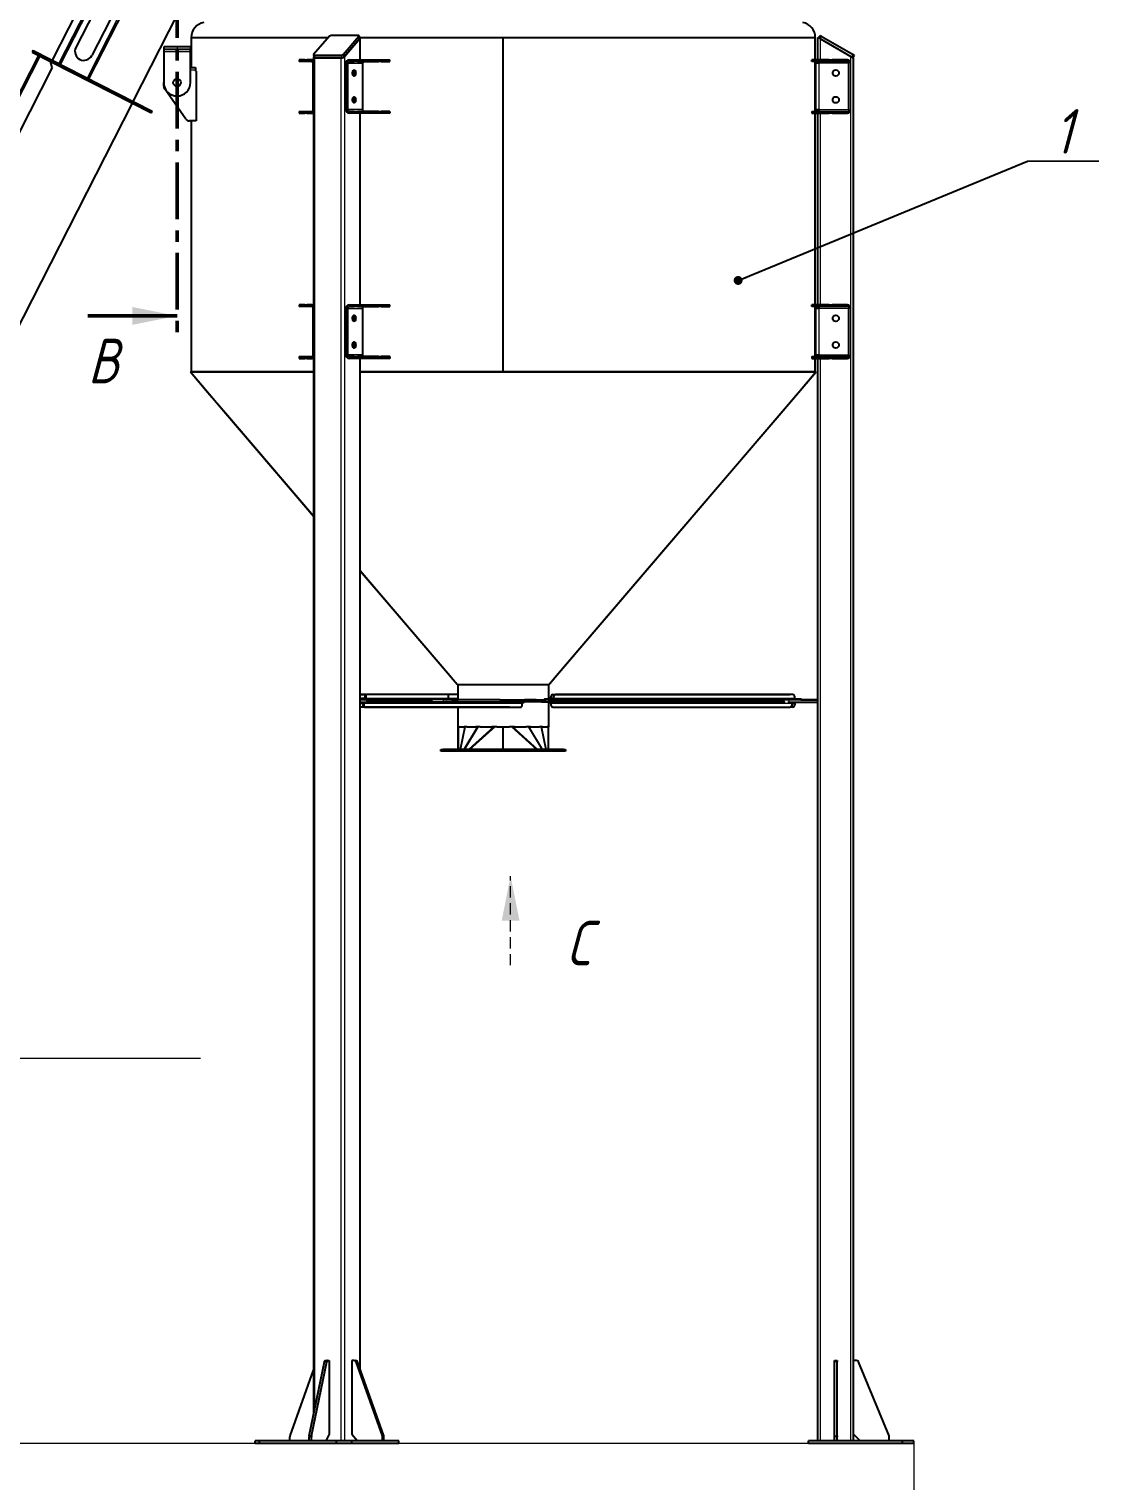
# Paper-space layout 'Лист1' of a CAD drawing. Header units: millimetres. Extents: x 0 to 594, y -1 to 420.
# Drawn here: x 157.4 to 277.4, y 165.9 to 328.7 of the extents above; entities that cross this region are included whole.
import ezdxf

# ---------------------------------------------------------------- set-up
doc = ezdxf.new("R2010")
doc.units = ezdxf.units.MM
for name, pattern in [('SLD-Сплошная', [0]), ('SLD-Тонкая-Толстая', [10.16, 6.35, -1.27, 1.27, -1.27]), ('SLD-Штриховая', [1.905, 1.27, -0.635])]:
    doc.linetypes.add(name, pattern=pattern)
doc.styles.add('SLDTEXTSTYLE1', font='')
doc.styles.add('SLDTEXTSTYLE2', font='')
doc.styles.get("Standard").update_dxf_attribs({"font": ''})
doc.styles.get('SLDTEXTSTYLE1').set_extended_font_data('ГОСТ тип А', italic=True)
doc.styles.get('SLDTEXTSTYLE2').set_extended_font_data('ГОСТ тип А')
doc.styles.get('Standard').set_extended_font_data('ГОСТ ТИП А', italic=True)
doc.dimstyles.new('SLDDIMSTYLE0', dxfattribs={"dimtxt": 3.5, "dimasz": 3, "dimexe": 0, "dimexo": 0.0625, "dimgap": 0.875, "dimtad": 2, "dimdec": 1, "dimlfac": 20, "dimrnd": 1e-09, "dimzin": 12, "dimdsep": 46, "dimtxsty": 'SLDTEXTSTYLE1', "dimsah": 1, "dimcen": 0.09, "dimadec": 0, "dimazin": 3, "dimtfac": 1, "dimtofl": 0, "dimtmove": 0, "dimatfit": 3, "dimfxl": 1, "dimfrac": 2, "dimtolj": 1, "dimtzin": 12, "dimarcsym": 0})
doc.dimstyles.new('SLDDIMSTYLE1', dxfattribs={"dimtxt": 0.18, "dimasz": 1, "dimexe": 0, "dimexo": 0.0625, "dimgap": 0, "dimtad": 0, "dimtih": 1, "dimtoh": 1, "dimdec": 0, "dimrnd": 1e-09, "dimzin": 0, "dimdsep": 46, "dimtxsty": 'Standard', "dimblk1": 'DOT', "dimblk2": 'DOT', "dimsah": 1, "dimcen": 0.09, "dimadec": 0, "dimazin": 0, "dimtfac": 1, "dimtdec": 0, "dimtofl": 0, "dimtmove": 0, "dimatfit": 3, "dimldrblk": 'DOT', "dimfxl": 1, "dimfrac": 2, "dimtolj": 1, "dimtzin": 0, "dimarcsym": 0})

# ---------------------------------------------------------------- blocks, each defined once
blk = doc.blocks.new('_D')
at = {"color": 7, "linetype": 'SLD-Сплошная', "lineweight": 0, "transparency": 16777216}
for p, q in [((189.92, 379.43), (15.1, 379.43)), ((16.1, 170.08), (16.1, 379.43)), ((244.79, 170.08), (15.1, 170.08))]:
    blk.add_line(p, q, dxfattribs=at)
at = {"color": 7, "linetype": 'SLD-Сплошная', "lineweight": 18, "transparency": 16777216}
for points in [[(16.1, 379.43), (15.6, 376.43), (16.6, 376.43)], [(16.1, 170.08), (16.6, 173.08), (15.6, 173.08)]]:
    blk.add_solid(points, dxfattribs=at)
at = {"color": 7, "linetype": 'SLD-Сплошная', "lineweight": 18, "transparency": 16777216, "char_height": 3.5, "attachment_point": 1, "rotation": 90, "style": 'SLDTEXTSTYLE2'}
for s, insert in [('.*', (11.58, 336.87)), ('4200', (11.58, 326.18))]:
    blk.add_mtext(s, dxfattribs=dict(at, insert=insert))
blk = doc.blocks.new('_D_1')
at = {"color": 7, "linetype": 'SLD-Сплошная', "lineweight": 0, "transparency": 16777216}
for p, q in [((80.1, 197.22), (80.1, 149.14)), ((256.59, 170.08), (256.59, 149.14)), ((80.1, 150.14), (256.59, 150.14))]:
    blk.add_line(p, q, dxfattribs=at)
at = {"color": 7, "linetype": 'SLD-Сплошная', "lineweight": 18, "transparency": 16777216}
for points in [[(80.1, 150.14), (83.1, 149.64), (83.1, 150.64)], [(256.59, 150.14), (253.59, 150.64), (253.59, 149.64)]]:
    blk.add_solid(points, dxfattribs=at)
at = {"color": 7, "linetype": 'SLD-Сплошная', "lineweight": 18, "transparency": 16777216, "char_height": 3.5, "attachment_point": 1, "style": 'SLDTEXTSTYLE2'}
for s, insert in [('3530', (178.93, 154.66)), ('*', (189.63, 154.66))]:
    blk.add_mtext(s, dxfattribs=dict(at, insert=insert))
blk = doc.blocks.new('SW_NOTE_0_2')
at = {"color": 0, "linetype": 'SLD-Сплошная', "lineweight": 18}
for p, q in [((0, 0), (8, 0)), ((8, 0), (0, 0)), ((0, 0), (8, 0)), ((8, 0), (0, 0)), ((0, 0), (8, 0)), ((8, 0), (0, 0))]:
    blk.add_line(p, q, dxfattribs=at)
at = {"color": 0, "linetype": 'SLD-Сплошная', "lineweight": 18, "insert": (3.97, 5.85), "char_height": 5, "attachment_point": 2, "style": 'SLDTEXTSTYLE1'}
blk.add_mtext('1', dxfattribs=at)
blk = doc.blocks.new('_Dot')
at = {"color": 0, "linetype": 'ByBlock', "lineweight": -2}
blk.add_line((-0.5, 0), (-1, 0), dxfattribs=at)
at = {"color": 0, "linetype": 'ByBlock', "const_width": 0.5}
blk.add_lwpolyline([(-0.25, 0, 1), (0.25, 0, 1)], format="xyb", close=True, dxfattribs=at)
blk = doc.blocks.new('SW_PROJECTIONARROW_0')
at = {"color": 0, "linetype": 'SLD-Штриховая', "lineweight": 18}
blk.add_line((211.37, 223.71), (211.37, 233.71), dxfattribs=at)
blk.add_line((211.37, 223.71), (211.37, 233.71), dxfattribs=at)
blk.add_line((211.37, 223.71), (211.37, 233.71), dxfattribs=at)
at = {"color": 0, "linetype": 'SLD-Сплошная', "lineweight": 25}
blk.add_solid([(211.37, 233.71), (210.37, 228.71), (212.37, 228.71)], dxfattribs=at)
blk.add_solid([(211.37, 233.71), (210.37, 228.71), (212.37, 228.71)], dxfattribs=at)
at = {"color": 0, "linetype": 'SLD-Сплошная', "lineweight": 25, "insert": (217.51, 228.71), "char_height": 5, "attachment_point": 1, "style": 'SLDTEXTSTYLE1'}
blk.add_mtext('C', dxfattribs=at)
blk.add_mtext('C', dxfattribs=at)

psp = doc.layouts.new('Лист1')

# ---------------------------------------------------------------- linework, layer by layer
at = {"color": 7, "linetype": 'SLD-Тонкая-Толстая', "lineweight": 50}
psp.add_line((173.9602, 364.5756), (173.9602, 293.5564), dxfattribs=at)
at = {"color": 7, "linetype": 'SLD-Сплошная', "lineweight": 25}
for p, q in [((178.0161, 360.6928), (159.9473, 325.2307)), ((178.7735, 360.3069), (160.7046, 324.8448)), ((174.0265, 342.7303), (164.0459, 323.1423)), ((169.0355, 320.6), (176.4668, 335.1847)), ((164.6622, 330.6846), (162.6192, 326.6751)), ((166.4442, 329.7766), (164.4013, 325.7671)), ((175.5445, 327.7952), (175.5445, 324.4302)), ((175.5445, 327.7952), (190.9491, 327.7952)), ((191.0658, 327.93), (189.2823, 325.8706)), ((194.2917, 328.005), (191.2607, 328.005)), ((192.5732, 325.8706), (194.3567, 327.93)), ((192.6482, 325.6108), (194.4317, 327.6702)), ((194.4766, 327.6219), (192.7766, 325.659)), ((194.4459, 327.7118), (194.3709, 327.9716)), ((194.4218, 327.7952), (210.5445, 327.7952)), ((194.4218, 327.7952), (245.5445, 327.7952)), ((194.5167, 325.2952), (194.5167, 327.7086)), ((210.5445, 327.7952), (245.5445, 327.7952)), ((210.5445, 290.2952), (210.5445, 327.7952)), ((245.5445, 325.2952), (245.5445, 327.7952)), ((245.8445, 325.2952), (245.8445, 327.7952)), ((246.1445, 327.6219), (245.8445, 327.7952)), ((246.0811, 328.005), (245.9311, 327.7452)), ((246.0811, 328.005), (246.211, 327.93)), ((246.1445, 327.6219), (249.5445, 325.659)), ((246.211, 327.93), (249.778, 325.8706)), ((158.4143, 325.7874), (103.9354, 218.8666)), ((157.8089, 326.3203), (157.7181, 326.1421)), ((157.7181, 326.1421), (171.0832, 319.3322)), ((157.8089, 326.3203), (171.174, 319.5104)), ((172.4602, 326.7302), (172.4602, 326.4302)), ((173.9602, 326.7302), (172.4602, 326.7302)), ((173.9602, 326.4302), (172.4602, 326.4302)), ((172.4602, 326.4302), (172.4602, 326.2302)), ((172.4602, 326.2302), (172.4602, 322.7302)), ((175.4602, 326.7302), (173.9602, 326.7302)), ((175.4602, 326.4302), (173.9602, 326.4302)), ((175.4602, 326.7302), (175.4602, 326.4302)), ((175.4602, 326.2302), (175.4602, 326.4302)), ((175.4602, 322.7302), (175.4602, 326.2302)), ((189.2681, 325.829), (189.3431, 325.5691)), ((189.3473, 325.7956), (192.3783, 325.7956)), ((249.9079, 325.7956), (249.7579, 325.5358)), ((249.778, 325.8706), (249.9079, 325.7956)), ((159.9693, 324.4339), (105.9444, 218.4041)), ((159.9693, 324.4339), (159.7508, 325.1064)), ((159.8565, 325.0525), (159.8026, 324.9468)), ((175.4602, 324.4302), (176.034, 324.4302)), ((176.034, 324.4302), (176.034, 324.1302)), ((176.034, 324.1302), (176.034, 324.0302)), ((187.6378, 325.2952), (187.6378, 325.0952)), ((187.6378, 325.2952), (187.6548, 325.2952)), ((187.6548, 325.0952), (187.6378, 325.0952)), ((188.2797, 325.2952), (187.6548, 325.2952)), ((188.2797, 325.0952), (187.6548, 325.0952)), ((188.2797, 325.2952), (188.5126, 325.2952)), ((188.5126, 325.0952), (188.2797, 325.0952)), ((189.0694, 325.2952), (188.5126, 325.2952)), ((189.0694, 325.0952), (188.5126, 325.0952)), ((189.0694, 325.2952), (189.2723, 325.2952)), ((189.2426, 319.6952), (189.2426, 324.8952)), ((189.2723, 325.5724), (189.2723, 173.3459)), ((189.316, 325.663), (189.3124, 325.659)), ((189.4223, 325.5358), (192.4533, 325.5358)), ((192.3667, 325.4858), (189.4223, 325.4858)), ((192.9232, 319.6952), (192.9232, 324.8952)), ((193.0964, 319.6952), (193.0964, 324.8952)), ((193.2696, 325.2952), (193.8264, 325.2952)), ((193.2696, 325.0952), (193.8264, 325.0952)), ((193.8264, 325.2952), (194.2058, 325.2952)), ((194.2058, 325.0952), (193.8264, 325.0952)), ((194.2058, 325.2952), (196.5377, 325.2952)), ((194.2058, 325.0952), (196.5377, 325.0952)), ((194.7464, 324.8952), (194.8, 324.8952)), ((194.8, 319.6952), (194.8, 324.8952)), ((196.5377, 325.2952), (196.8413, 325.2952)), ((196.8413, 325.0952), (196.5377, 325.0952)), ((196.8413, 325.2952), (197.8102, 325.2952)), ((196.8413, 325.0952), (197.8102, 325.0952)), ((197.8102, 325.0952), (197.8102, 325.2952)), ((245.1498, 325.0952), (245.1498, 325.2952)), ((247.0874, 325.2952), (245.1498, 325.2952)), ((247.0874, 325.0952), (245.1498, 325.0952)), ((245.5445, 319.4952), (245.5445, 325.0952)), ((245.5945, 319.6952), (245.5945, 324.8952)), ((245.9945, 324.8952), (245.5945, 324.8952)), ((245.8445, 324.8952), (245.8445, 325.0952)), ((245.9945, 324.8952), (245.9945, 325.0952)), ((247.0874, 325.2952), (247.4409, 325.2952)), ((247.4409, 325.0952), (247.0874, 325.0952)), ((249.1481, 325.2952), (247.4409, 325.2952)), ((249.1481, 325.0952), (247.4409, 325.0952)), ((249.1481, 325.2952), (249.2945, 325.2952)), ((249.2945, 325.0952), (249.1481, 325.0952)), ((249.2945, 325.2952), (249.2945, 325.0952)), ((249.2945, 325.0952), (249.2945, 324.8952)), ((249.2945, 319.6952), (249.2945, 324.8952)), ((249.8445, 325.4858), (249.5445, 325.659)), ((249.8445, 170.3802), (249.8445, 325.4858)), ((172.4602, 322.3388), (172.4602, 322.7302)), ((176.1071, 324.0302), (176.034, 324.0302)), ((176.1071, 324.0302), (176.1071, 318.4302)), ((174.9577, 318.6418), (172.5517, 322.0505)), ((114.4659, 213.501), (168.9447, 320.4218)), ((171.0832, 319.3322), (171.174, 319.5104)), ((187.6378, 319.4952), (187.6378, 319.2952)), ((187.6378, 319.4952), (187.6548, 319.4952)), ((187.6548, 319.2952), (187.6378, 319.2952)), ((187.6548, 319.4952), (188.2797, 319.4952)), ((187.6548, 319.2952), (188.2797, 319.2952)), ((188.2797, 319.4952), (188.5126, 319.4952)), ((188.5126, 319.2952), (188.2797, 319.2952)), ((188.5126, 319.4952), (189.0694, 319.4952)), ((188.5126, 319.2952), (189.0694, 319.2952)), ((189.2723, 319.2952), (189.0694, 319.2952)), ((193.8264, 319.4952), (193.2696, 319.4952)), ((193.8264, 319.2952), (193.2696, 319.2952)), ((193.8264, 319.4952), (194.2058, 319.4952)), ((194.2058, 319.2952), (193.8264, 319.2952)), ((196.5377, 319.4952), (194.2058, 319.4952)), ((196.5377, 319.2952), (194.2058, 319.2952)), ((194.5167, 297.7952), (194.5167, 319.2952)), ((194.8, 319.6952), (194.7464, 319.6952)), ((196.5377, 319.4952), (196.8413, 319.4952)), ((196.8413, 319.2952), (196.5377, 319.2952)), ((197.8102, 319.4952), (196.8413, 319.4952)), ((197.8102, 319.2952), (196.8413, 319.2952)), ((197.8102, 319.4952), (197.8102, 319.2952)), ((245.1498, 319.4952), (245.1498, 319.2952)), ((245.1498, 319.4952), (247.0874, 319.4952)), ((245.1498, 319.2952), (247.0874, 319.2952)), ((245.5445, 297.7952), (245.5445, 319.2952)), ((245.5945, 319.6952), (245.9945, 319.6952)), ((245.8445, 319.4952), (245.8445, 319.6952)), ((245.8445, 297.7952), (245.8445, 319.2952)), ((245.9945, 319.4952), (245.9945, 319.6952)), ((247.0874, 319.4952), (247.4409, 319.4952)), ((247.4409, 319.2952), (247.0874, 319.2952)), ((247.4409, 319.4952), (249.1481, 319.4952)), ((247.4409, 319.2952), (249.1481, 319.2952)), ((249.1481, 319.4952), (249.2945, 319.4952)), ((249.2945, 319.2952), (249.1481, 319.2952)), ((249.2945, 319.6952), (249.2945, 319.4952)), ((249.2945, 319.4952), (249.2945, 319.2952)), ((176.1071, 318.4302), (175.3661, 318.4302)), ((175.5445, 318.4302), (175.5445, 290.2952)), ((187.6378, 297.7952), (187.6378, 297.5952)), ((187.6378, 297.7952), (187.6548, 297.7952)), ((187.6548, 297.5952), (187.6378, 297.5952)), ((188.2797, 297.7952), (187.6548, 297.7952)), ((188.2797, 297.5952), (187.6548, 297.5952)), ((188.2797, 297.7952), (188.5126, 297.7952)), ((188.5126, 297.5952), (188.2797, 297.5952)), ((189.0694, 297.7952), (188.5126, 297.7952)), ((189.0694, 297.5952), (188.5126, 297.5952)), ((189.0694, 297.7952), (189.2723, 297.7952)), ((189.2426, 292.1952), (189.2426, 297.3952)), ((192.9232, 292.1952), (192.9232, 297.3952)), ((193.0964, 292.1952), (193.0964, 297.3952)), ((193.2696, 297.7952), (193.8264, 297.7952)), ((193.2696, 297.5952), (193.8264, 297.5952)), ((193.8264, 297.7952), (194.2058, 297.7952)), ((194.2058, 297.5952), (193.8264, 297.5952)), ((194.2058, 297.7952), (196.5377, 297.7952)), ((194.2058, 297.5952), (196.5377, 297.5952)), ((194.7464, 297.3952), (194.8, 297.3952)), ((194.8, 292.1952), (194.8, 297.3952)), ((196.5377, 297.7952), (196.8413, 297.7952)), ((196.8413, 297.5952), (196.5377, 297.5952)), ((196.8413, 297.7952), (197.8102, 297.7952)), ((196.8413, 297.5952), (197.8102, 297.5952)), ((197.8102, 297.5952), (197.8102, 297.7952)), ((245.1498, 297.5952), (245.1498, 297.7952)), ((247.0874, 297.7952), (245.1498, 297.7952)), ((247.0874, 297.5952), (245.1498, 297.5952)), ((245.5445, 291.9952), (245.5445, 297.5952)), ((245.5945, 292.1952), (245.5945, 297.3952)), ((245.9945, 297.3952), (245.5945, 297.3952)), ((245.8445, 297.3952), (245.8445, 297.5952)), ((245.9945, 297.3952), (245.9945, 297.5952)), ((247.0874, 297.7952), (247.4409, 297.7952)), ((247.4409, 297.5952), (247.0874, 297.5952)), ((249.1481, 297.7952), (247.4409, 297.7952)), ((249.1481, 297.5952), (247.4409, 297.5952)), ((249.1481, 297.7952), (249.2945, 297.7952)), ((249.2945, 297.5952), (249.1481, 297.5952)), ((249.2945, 297.7952), (249.2945, 297.5952)), ((249.2945, 297.5952), (249.2945, 297.3952)), ((249.2945, 292.1952), (249.2945, 297.3952)), ((187.6378, 291.9952), (187.6378, 291.7952)), ((187.6378, 291.9952), (187.6548, 291.9952)), ((187.6548, 291.7952), (187.6378, 291.7952)), ((187.6548, 291.9952), (188.2797, 291.9952)), ((187.6548, 291.7952), (188.2797, 291.7952)), ((188.2797, 291.9952), (188.5126, 291.9952)), ((188.5126, 291.7952), (188.2797, 291.7952)), ((188.5126, 291.9952), (189.0694, 291.9952)), ((188.5126, 291.7952), (189.0694, 291.7952)), ((189.2723, 291.7952), (189.0694, 291.7952)), ((193.8264, 291.9952), (193.2696, 291.9952)), ((193.8264, 291.7952), (193.2696, 291.7952)), ((193.8264, 291.9952), (194.2058, 291.9952)), ((194.2058, 291.7952), (193.8264, 291.7952)), ((196.5377, 291.9952), (194.2058, 291.9952)), ((196.5377, 291.7952), (194.2058, 291.7952)), ((194.5167, 178.3084), (194.5167, 291.7952)), ((194.8, 292.1952), (194.7464, 292.1952)), ((196.5377, 291.9952), (196.8413, 291.9952)), ((196.8413, 291.7952), (196.5377, 291.7952)), ((197.8102, 291.9952), (196.8413, 291.9952)), ((197.8102, 291.7952), (196.8413, 291.7952)), ((197.8102, 291.9952), (197.8102, 291.7952)), ((245.1498, 291.9952), (245.1498, 291.7952)), ((245.1498, 291.9952), (247.0874, 291.9952)), ((245.1498, 291.7952), (247.0874, 291.7952)), ((245.5445, 290.2952), (245.5445, 291.7952)), ((245.5945, 292.1952), (245.9945, 292.1952)), ((245.8445, 291.9952), (245.8445, 292.1952)), ((245.8445, 253.4802), (245.8445, 291.7952)), ((245.9945, 291.9952), (245.9945, 292.1952)), ((247.0874, 291.9952), (247.4409, 291.9952)), ((247.4409, 291.7952), (247.0874, 291.7952)), ((247.4409, 291.9952), (249.1481, 291.9952)), ((247.4409, 291.7952), (249.1481, 291.7952)), ((249.1481, 291.9952), (249.2945, 291.9952)), ((249.2945, 291.7952), (249.1481, 291.7952)), ((249.2945, 292.1952), (249.2945, 291.9952)), ((249.2945, 291.9952), (249.2945, 291.7952)), ((175.4685, 290.2302), (175.5445, 290.2952)), ((189.2723, 290.2952), (175.5445, 290.2952)), ((175.5445, 290.2952), (189.2723, 290.2952)), ((245.5445, 290.2952), (194.5167, 290.2952)), ((194.5167, 290.2952), (245.5445, 290.2952)), ((245.5445, 290.2952), (245.6205, 290.2302)), ((189.2723, 274.0857), (179.3868, 285.6479)), ((194.5167, 254.0802), (195.1225, 254.0802)), ((195.1232, 254.0802), (194.5167, 254.0802)), ((195.1235, 254.0802), (195.2177, 254.0802)), ((204.32, 254.0802), (195.2177, 254.0802)), ((205.4445, 254.0802), (196.8419, 254.0802)), ((205.3682, 255.2305), (205.3872, 255.2466)), ((205.3744, 255.2305), (205.3682, 255.2305)), ((205.4445, 255.2302), (205.4445, 253.4802)), ((215.6445, 253.5802), (215.6445, 255.2302)), ((215.7107, 255.2305), (215.6981, 255.2305)), ((215.7208, 255.2305), (215.7018, 255.2466)), ((215.7208, 255.2305), (215.7085, 255.2409)), ((215.7146, 255.2305), (215.7208, 255.2305)), ((216.1335, 254.0802), (242.6882, 254.0802)), ((216.1514, 254.0802), (242.7061, 254.0802)), ((242.9829, 254.0802), (216.4283, 254.0802)), ((243.0008, 254.0802), (216.4461, 254.0802)), ((242.7061, 254.0802), (242.6882, 254.0802)), ((243.0008, 254.0802), (242.9829, 254.0802)), ((195.2385, 253.4802), (194.5167, 253.4803)), ((195.204, 253.1802), (194.5167, 253.1803)), ((211.2551, 252.6803), (194.5167, 252.6802)), ((211.1789, 252.6803), (194.5167, 252.6802)), ((194.8234, 253.0802), (194.8234, 252.9302)), ((194.9451, 253.5802), (194.8332, 253.5802)), ((194.8997, 253.0802), (194.8997, 252.9302)), ((194.9451, 253.4802), (194.9451, 253.5802)), ((194.9851, 252.6802), (212.4375, 252.6803)), ((195.0392, 253.8302), (195.0392, 253.6802)), ((195.0614, 252.6802), (212.5137, 252.6803)), ((196.2605, 252.6802), (195.1246, 252.6802)), ((195.1246, 252.6802), (195.2188, 252.6802)), ((195.1334, 253.8302), (195.1334, 253.6802)), ((196.8455, 252.6802), (195.2188, 252.6802)), ((195.2689, 253.2802), (195.2689, 253.4802)), ((195.2689, 253.4802), (202.6121, 253.4802)), ((195.2689, 253.2803), (202.4968, 253.2803)), ((195.2689, 253.2802), (211.8838, 253.2803)), ((195.2701, 253.2803), (195.2701, 253.4802)), ((202.4968, 253.4802), (202.4968, 253.2803)), ((204.8227, 253.4802), (203.8866, 253.4802)), ((204.3572, 253.4802), (204.3572, 253.5478)), ((204.4043, 253.6802), (204.4043, 253.8302)), ((204.8227, 253.4802), (205.4127, 253.4802)), ((210.2147, 253.4802), (205.4127, 253.4802)), ((205.4445, 252.6803), (205.4445, 250.4802)), ((210.2147, 253.4802), (210.6802, 253.4802)), ((210.6802, 253.4802), (210.8621, 253.4802)), ((210.8621, 253.4802), (212.8469, 253.4802)), ((211.1789, 252.6803), (211.2551, 252.6803)), ((211.8782, 253.2802), (212.8469, 253.2802)), ((212.4375, 252.6803), (212.5137, 252.6803)), ((212.655, 253.1803), (212.7373, 253.1803)), ((212.6754, 252.9303), (212.6754, 253.0803)), ((212.8469, 253.2802), (212.8469, 253.4802)), ((212.8469, 253.4802), (212.9462, 253.4802)), ((212.8559, 253.1803), (212.8559, 253.2803)), ((212.9462, 253.2802), (212.8559, 253.2802)), ((214.2233, 253.4802), (212.9462, 253.4802)), ((214.2233, 253.2802), (212.9462, 253.2802)), ((214.2233, 253.4802), (214.845, 253.4802)), ((214.845, 253.2802), (214.2233, 253.2802)), ((214.845, 253.4802), (215.2663, 253.4802)), ((214.845, 253.2802), (215.647, 253.2802)), ((215.1689, 253.5802), (215.1689, 253.4802)), ((215.597, 253.5802), (215.9233, 253.5802)), ((215.6445, 250.4802), (215.6445, 253.2802)), ((215.6445, 253.1803), (215.8923, 253.1803)), ((217.1389, 253.4802), (215.647, 253.4802)), ((217.2898, 253.2802), (215.647, 253.2802)), ((216.1644, 253.5802), (215.8381, 253.5802)), ((215.8876, 253.6802), (215.8876, 253.8302)), ((215.8876, 253.0803), (215.8876, 252.9303)), ((215.9054, 253.6802), (215.9054, 253.8302)), ((216.1646, 253.5802), (215.9947, 253.5802)), ((216.093, 253.5802), (216.1646, 253.5802)), ((216.1335, 252.6803), (242.6882, 252.6802)), ((216.1644, 253.4802), (216.1644, 253.5802)), ((216.1823, 253.8302), (216.1823, 253.6802)), ((216.2002, 253.8302), (216.2002, 253.6802)), ((243.2111, 253.4802), (217.1359, 253.4802)), ((217.2898, 253.2802), (217.2898, 253.4802)), ((241.9695, 253.2802), (217.2898, 253.2803)), ((241.9695, 253.4802), (241.9695, 253.2802)), ((245.8445, 253.4802), (242.6204, 253.4802)), ((245.8445, 253.1802), (242.6204, 253.1802)), ((242.7061, 252.6802), (242.6882, 252.6802)), ((242.9829, 252.6802), (242.7085, 252.6802)), ((242.9342, 252.9302), (242.9342, 253.0802)), ((242.952, 252.9302), (242.952, 253.0802)), ((243.0008, 252.6802), (242.9829, 252.6802)), ((243.5374, 253.4802), (243.2111, 253.4802)), ((243.2289, 253.0802), (243.2289, 252.9302)), ((243.242, 253.5802), (243.2962, 253.5802)), ((243.5374, 253.5802), (243.242, 253.5802)), ((243.2468, 253.6802), (243.2468, 253.8302)), ((243.2468, 253.0802), (243.2468, 252.9302)), ((243.9655, 253.4802), (243.9655, 253.5802)), ((243.9655, 253.4802), (245.8445, 253.4803)), ((245.8445, 253.1802), (245.8445, 253.4802)), ((245.8445, 170.3802), (245.8445, 253.1802)), ((205.4445, 250.4802), (205.4935, 250.4802)), ((205.5233, 250.4802), (205.4935, 250.4802)), ((205.4935, 247.9302), (205.4935, 250.4802)), ((205.6082, 250.4802), (205.5233, 250.4802)), ((205.6082, 250.4802), (206.1477, 250.4802)), ((206.2468, 250.4802), (206.1477, 250.4802)), ((206.2897, 250.4802), (206.2468, 250.4802)), ((206.4744, 250.4802), (206.2897, 250.4802)), ((206.4744, 250.4802), (207.4713, 250.4802)), ((207.656, 250.4802), (207.4713, 250.4802)), ((207.7211, 250.4802), (207.656, 250.4802)), ((207.9603, 250.4802), (207.7211, 250.4802)), ((207.9603, 250.4802), (209.2628, 250.4802)), ((209.4678, 250.4802), (209.2628, 250.4802)), ((209.6244, 250.4802), (209.4678, 250.4802)), ((209.8396, 250.4802), (209.6244, 250.4802)), ((209.8396, 250.4802), (210.5445, 250.4802)), ((210.5445, 247.9302), (210.5445, 250.4802)), ((210.5445, 250.4802), (211.2494, 250.4802)), ((211.4646, 250.4802), (211.2494, 250.4802)), ((211.6212, 250.4802), (211.4646, 250.4802)), ((211.8262, 250.4802), (211.6212, 250.4802)), ((211.8262, 250.4802), (213.1287, 250.4802)), ((213.3679, 250.4802), (213.1287, 250.4802)), ((213.4329, 250.4802), (213.3679, 250.4802)), ((213.6177, 250.4802), (213.4329, 250.4802)), ((213.6177, 250.4802), (214.6146, 250.4802)), ((214.7993, 250.4802), (214.6146, 250.4802)), ((214.8422, 250.4802), (214.7993, 250.4802)), ((214.9413, 250.4802), (214.8422, 250.4802)), ((214.9413, 250.4802), (215.4808, 250.4802)), ((215.5657, 250.4802), (215.4808, 250.4802)), ((215.5955, 250.4802), (215.5657, 250.4802)), ((215.5955, 250.4802), (215.5955, 247.9302)), ((215.5955, 250.4802), (215.6445, 250.4802)), ((203.5445, 247.7302), (203.5445, 247.9302)), ((203.5445, 247.9302), (203.7945, 247.9302)), ((203.7945, 247.7302), (203.5445, 247.7302)), ((217.2945, 247.9302), (203.7945, 247.9302)), ((217.2945, 247.7302), (203.7945, 247.7302)), ((217.2945, 247.9302), (217.5445, 247.9302)), ((217.5445, 247.7302), (217.2945, 247.7302)), ((217.5445, 247.9302), (217.5445, 247.7302)), ((188.774, 170.9259), (190.4827, 179.2253)), ((189.0338, 170.9259), (190.7425, 179.2253)), ((190.5983, 179.3802), (190.8581, 179.3802)), ((190.8581, 179.3802), (191.0244, 179.3802)), ((191.0244, 179.3802), (191.0244, 171.1302)), ((193.5516, 179.3802), (193.5516, 171.1302)), ((193.8396, 179.3802), (193.5516, 179.3802)), ((193.8396, 179.3802), (193.9896, 179.3802)), ((196.9993, 170.9259), (194.0398, 179.2253)), ((197.1493, 170.9259), (194.1898, 179.2253)), ((247.6945, 179.3802), (247.9945, 179.3802)), ((247.6945, 179.2253), (247.6945, 179.3802)), ((247.6945, 170.9259), (247.6945, 179.2253)), ((247.9945, 179.3802), (247.9945, 179.2253)), ((247.9945, 170.9259), (247.9945, 179.2253)), ((250.1771, 179.3802), (249.8445, 179.3802)), ((253.8257, 170.9259), (250.4082, 179.2253)), ((186.6397, 170.9259), (189.2723, 178.3084)), ((191.0244, 171.1302), (190.6494, 170.3802)), ((193.5516, 171.1302), (194.2011, 170.3802)), ((249.8445, 171.1302), (250.5945, 170.3802)), ((182.7318, 170.0802), (182.7318, 170.3802)), ((183.1894, 170.3802), (182.7318, 170.3802)), ((183.1894, 170.0802), (182.7318, 170.0802)), ((183.1894, 170.0802), (183.1894, 170.3802)), ((191.8496, 170.3802), (183.1894, 170.3802)), ((191.8496, 170.0802), (183.1894, 170.0802)), ((186.6233, 170.3802), (186.6233, 170.8307)), ((188.7646, 170.3802), (188.7646, 170.8307)), ((189.0244, 170.3802), (189.0244, 170.8307)), ((191.8496, 170.0802), (191.8496, 170.3802)), ((193.5572, 170.3802), (191.8496, 170.3802)), ((193.5572, 170.0802), (191.8496, 170.0802)), ((193.5572, 170.0802), (193.5572, 170.3802)), ((198.8322, 170.3802), (193.5572, 170.3802)), ((198.8322, 170.0802), (193.5572, 170.0802)), ((197.0157, 170.3802), (197.0157, 170.8307)), ((197.1657, 170.3802), (197.1657, 170.8307)), ((198.8322, 170.0802), (198.8322, 170.3802)), ((244.7945, 170.0802), (244.7945, 170.3802)), ((255.3445, 170.3802), (244.7945, 170.3802)), ((255.3445, 170.0802), (244.7945, 170.0802)), ((247.6945, 170.8307), (247.6945, 170.9259)), ((247.6945, 170.3802), (247.6945, 170.8307)), ((247.9945, 170.9259), (247.9945, 170.8307)), ((247.9945, 170.3802), (247.9945, 170.8307)), ((253.8445, 170.3802), (253.8445, 170.8307)), ((255.3445, 170.0802), (255.3445, 170.3802)), ((256.5945, 170.3802), (255.3445, 170.3802)), ((256.5945, 170.0802), (255.3445, 170.0802)), ((256.5945, 170.0802), (256.5945, 170.3802))]:
    psp.add_line(p, q, dxfattribs=at)
at = {"color": 8, "linetype": 'SLD-Сплошная', "lineweight": 18}
for p, q in [((178.9517, 360.2161), (160.8828, 324.754)), ((173.802, 342.7303), (163.8677, 323.2331)), ((194.3567, 327.93), (194.4317, 327.6702)), ((194.4766, 325.2952), (194.4766, 327.6219)), ((246.211, 327.93), (246.061, 327.6702)), ((246.1445, 325.2952), (246.1445, 327.6219)), ((172.4602, 326.2302), (175.4602, 326.2302)), ((173.9602, 326.7302), (173.9602, 326.4302)), ((189.3473, 325.7956), (189.4223, 325.5358)), ((192.3783, 325.7956), (192.4533, 325.5358)), ((192.5732, 325.8706), (192.6482, 325.6108)), ((249.778, 325.8706), (249.628, 325.6108)), ((158.5925, 325.6966), (104.1136, 218.7758)), ((176.034, 324.1302), (175.4602, 324.1302)), ((187.6548, 325.2952), (187.6548, 325.0952)), ((188.2797, 325.0952), (188.2797, 325.2952)), ((188.5126, 325.2952), (188.5126, 325.0952)), ((189.0694, 325.0952), (189.0694, 325.2952)), ((189.2426, 324.8952), (189.2723, 324.8952)), ((189.4223, 174.0745), (189.4223, 325.4858)), ((192.3667, 170.3802), (192.3667, 325.4858)), ((192.7766, 170.3802), (192.7766, 325.659)), ((193.0964, 324.8952), (192.9232, 324.8952)), ((193.0964, 324.8952), (194.7464, 324.8952)), ((193.2696, 325.0952), (193.2696, 325.2952)), ((193.8264, 325.0952), (193.8264, 325.2952)), ((194.2058, 325.2952), (194.2058, 325.0952)), ((194.7464, 319.6952), (194.7464, 324.8952)), ((196.5377, 325.0952), (196.5377, 325.2952)), ((196.8413, 325.2952), (196.8413, 325.0952)), ((249.2945, 324.8952), (245.9945, 324.8952)), ((245.9945, 319.6952), (245.9945, 324.8952)), ((247.0874, 325.0952), (247.0874, 325.2952)), ((247.4409, 325.2952), (247.4409, 325.0952)), ((249.1481, 325.0952), (249.1481, 325.2952)), ((249.5445, 170.3802), (249.5445, 325.659)), ((187.6548, 319.4952), (187.6548, 319.2952)), ((188.2797, 319.2952), (188.2797, 319.4952)), ((188.5126, 319.4952), (188.5126, 319.2952)), ((189.0694, 319.4952), (189.0694, 319.2952)), ((189.2426, 319.6952), (189.2723, 319.6952)), ((193.0964, 319.6952), (192.9232, 319.6952)), ((194.7464, 319.6952), (193.0964, 319.6952)), ((193.2696, 319.4952), (193.2696, 319.2952)), ((193.8264, 319.2952), (193.8264, 319.4952)), ((194.2058, 319.4952), (194.2058, 319.2952)), ((194.4766, 297.7952), (194.4766, 319.2952)), ((196.5377, 319.2952), (196.5377, 319.4952)), ((196.8413, 319.4952), (196.8413, 319.2952)), ((245.9945, 319.6952), (249.2945, 319.6952)), ((246.1445, 297.7952), (246.1445, 319.2952)), ((247.0874, 319.2952), (247.0874, 319.4952)), ((247.4409, 319.4952), (247.4409, 319.2952)), ((249.1481, 319.2952), (249.1481, 319.4952)), ((187.6548, 297.7952), (187.6548, 297.5952)), ((188.2797, 297.5952), (188.2797, 297.7952)), ((188.5126, 297.7952), (188.5126, 297.5952)), ((189.0694, 297.5952), (189.0694, 297.7952)), ((189.2426, 297.3952), (189.2723, 297.3952)), ((193.0964, 297.3952), (192.9232, 297.3952)), ((193.0964, 297.3952), (194.7464, 297.3952)), ((193.2696, 297.5952), (193.2696, 297.7952)), ((193.8264, 297.5952), (193.8264, 297.7952)), ((194.2058, 297.7952), (194.2058, 297.5952)), ((194.7464, 292.1952), (194.7464, 297.3952)), ((196.5377, 297.5952), (196.5377, 297.7952)), ((196.8413, 297.7952), (196.8413, 297.5952)), ((249.2945, 297.3952), (245.9945, 297.3952)), ((245.9945, 292.1952), (245.9945, 297.3952)), ((247.0874, 297.5952), (247.0874, 297.7952)), ((247.4409, 297.7952), (247.4409, 297.5952)), ((249.1481, 297.5952), (249.1481, 297.7952)), ((187.6548, 291.9952), (187.6548, 291.7952)), ((188.2797, 291.7952), (188.2797, 291.9952)), ((188.5126, 291.9952), (188.5126, 291.7952)), ((189.0694, 291.9952), (189.0694, 291.7952)), ((189.2426, 292.1952), (189.2723, 292.1952)), ((193.0964, 292.1952), (192.9232, 292.1952)), ((194.7464, 292.1952), (193.0964, 292.1952)), ((193.2696, 291.9952), (193.2696, 291.7952)), ((193.8264, 291.7952), (193.8264, 291.9952)), ((194.2058, 291.9952), (194.2058, 291.7952)), ((194.4766, 178.4211), (194.4766, 291.7952)), ((196.5377, 291.7952), (196.5377, 291.9952)), ((196.8413, 291.9952), (196.8413, 291.7952)), ((245.9945, 292.1952), (249.2945, 292.1952)), ((246.1445, 170.3802), (246.1445, 291.7952)), ((247.0874, 291.7952), (247.0874, 291.9952)), ((247.4409, 291.9952), (247.4409, 291.7952)), ((249.1481, 291.7952), (249.1481, 291.9952)), ((216.1335, 254.0802), (216.1514, 254.0802)), ((216.4283, 254.0802), (216.4461, 254.0802)), ((195.0392, 253.6802), (194.5167, 253.6802)), ((194.5167, 253.0802), (194.8234, 253.0802)), ((194.7481, 253.1802), (194.6038, 253.1802)), ((194.8997, 253.0802), (194.8234, 253.0802)), ((194.8234, 252.9302), (194.8997, 252.9302)), ((194.8332, 253.5802), (194.8332, 253.4802)), ((212.6754, 253.0803), (194.8997, 253.0802)), ((195.0614, 252.6802), (194.9851, 252.6802)), ((195.1334, 253.8302), (195.0392, 253.8302)), ((195.1334, 253.6802), (195.0392, 253.6802)), ((195.1334, 253.6802), (204.4043, 253.6802)), ((195.2385, 253.2423), (195.2385, 253.4802)), ((203.8821, 253.4802), (195.2689, 253.4802)), ((203.8388, 253.2803), (203.8388, 253.4802)), ((204.3279, 253.4802), (204.3279, 253.5193)), ((204.4043, 253.6802), (205.4445, 253.6802)), ((204.8227, 253.2803), (204.8227, 253.4802)), ((205.4127, 253.4802), (205.4127, 253.2803)), ((210.2147, 253.2803), (210.2147, 253.4802)), ((210.6802, 253.4802), (210.6802, 253.2803)), ((210.8621, 253.2803), (210.8621, 253.4802)), ((212.7373, 253.1803), (212.7373, 253.2802)), ((212.9462, 253.4802), (212.9462, 253.2802)), ((214.2233, 253.2802), (214.2233, 253.4802)), ((214.845, 253.4802), (214.845, 253.2802)), ((215.3554, 253.4802), (215.3554, 253.5802)), ((215.647, 253.2802), (215.647, 253.4802)), ((215.8381, 253.5802), (215.8381, 253.4802)), ((215.9054, 253.8302), (215.8876, 253.8302)), ((215.8876, 253.6802), (215.9054, 253.6802)), ((242.9342, 253.0802), (215.8876, 253.0803)), ((216.1823, 253.6802), (215.9054, 253.6802)), ((215.9233, 253.5802), (216.1647, 253.5802)), ((215.9947, 253.5802), (215.9947, 253.5802)), ((216.2002, 253.8302), (216.1823, 253.8302)), ((216.2002, 253.6802), (216.1823, 253.6802)), ((216.2002, 253.6802), (243.2468, 253.6802)), ((217.2898, 253.2803), (242.1761, 253.2802)), ((242.6204, 253.1802), (242.6204, 253.4802)), ((242.9342, 253.0802), (242.952, 253.0802)), ((242.9342, 252.9302), (242.952, 252.9302)), ((242.952, 253.0802), (243.2289, 253.0802)), ((243.2468, 253.0802), (243.2289, 253.0802)), ((243.2289, 252.9302), (243.2468, 252.9302)), ((243.5374, 253.4802), (243.5374, 253.5802)), ((243.9249, 253.5802), (243.9249, 253.4802)), ((205.5233, 250.4802), (205.5233, 247.9302)), ((205.7112, 247.9302), (206.2468, 250.4802)), ((206.2897, 250.4802), (205.7541, 247.9302)), ((206.1307, 247.9302), (207.656, 250.4802)), ((207.7211, 250.4802), (206.1958, 247.9302)), ((206.6494, 247.9302), (209.4678, 250.4802)), ((209.6244, 250.4802), (206.806, 247.9302)), ((214.283, 247.9302), (211.4646, 250.4802)), ((211.6212, 250.4802), (214.4396, 247.9302)), ((214.8932, 247.9302), (213.3679, 250.4802)), ((213.4329, 250.4802), (214.9583, 247.9302)), ((215.3349, 247.9302), (214.7993, 250.4802)), ((214.8422, 250.4802), (215.3778, 247.9302)), ((215.5657, 247.9302), (215.5657, 250.4802)), ((203.7945, 247.9302), (203.7945, 247.7302)), ((217.2945, 247.7302), (217.2945, 247.9302)), ((190.7425, 179.2253), (190.4827, 179.2253)), ((194.1898, 179.2253), (194.0398, 179.2253)), ((247.9945, 179.2253), (247.6945, 179.2253)), ((189.0244, 170.8307), (188.7646, 170.8307)), ((188.774, 170.9259), (189.0338, 170.9259)), ((196.9993, 170.9259), (197.1493, 170.9259)), ((197.1657, 170.8307), (197.0157, 170.8307)), ((247.6945, 170.9259), (247.9945, 170.9259)), ((247.9945, 170.8307), (247.6945, 170.8307))]:
    psp.add_line(p, q, dxfattribs=at)
at = {"color": 7, "linetype": 'SLD-Сплошная', "lineweight": 50}
psp.add_line((163.9602, 296.5564), (173.9602, 296.5564), dxfattribs=at)
at = {"color": 7, "linetype": 'SLD-Сплошная', "lineweight": 18}
psp.add_line((114.3974, 213.3115), (176.5751, 213.3115), dxfattribs=at)
at = {"color": 7, "linetype": 'SLD-Сплошная', "lineweight": 25, "flags": 128}
for points in [[(194.3567, 327.93), (194.3669, 327.9446), (194.3717, 327.9587), (194.3709, 327.9716), (194.3646, 327.983), (194.353, 327.9923), (194.3365, 327.9993), (194.3158, 328.0035), (194.2917, 328.005)], [(189.2823, 325.8706), (189.2721, 325.8559), (189.2673, 325.8419), (189.2681, 325.8289), (189.2744, 325.8175), (189.286, 325.8082), (189.3025, 325.8013), (189.3232, 325.797), (189.3473, 325.7956)], [(189.3431, 325.5691), (189.3431, 325.5691), (189.3494, 325.5577), (189.361, 325.5484), (189.3775, 325.5415), (189.3982, 325.5372), (189.4223, 325.5358)], [(193.6464, 323.7952), (193.6508, 323.873), (193.6637, 323.947), (193.6846, 324.0134), (193.7123, 324.0688), (193.7455, 324.1105), (193.7825, 324.1364), (193.8214, 324.1452), (193.8603, 324.1364), (193.8973, 324.1105), (193.9305, 324.0688), (193.9582, 324.0134), (193.9791, 323.947), (193.992, 323.873), (193.9964, 323.7952), (193.992, 323.7173), (193.9791, 323.6433), (193.9582, 323.5769), (193.9305, 323.5215), (193.8973, 323.4798), (193.8603, 323.4539), (193.8214, 323.4452), (193.7825, 323.4539), (193.7455, 323.4798), (193.7123, 323.5215), (193.6846, 323.5769), (193.6637, 323.6433), (193.6508, 323.7173), (193.6464, 323.7952)], [(193.7348, 324.0993), (193.7573, 324.0688), (193.785, 324.0134), (193.8059, 323.947), (193.8188, 323.873), (193.8232, 323.7952), (193.8188, 323.7173), (193.8059, 323.6433), (193.785, 323.5769), (193.7573, 323.5215), (193.7348, 323.491)], [(193.6464, 320.7952), (193.6508, 320.873), (193.6637, 320.947), (193.6846, 321.0134), (193.7123, 321.0688), (193.7455, 321.1105), (193.7825, 321.1364), (193.8214, 321.1452), (193.8603, 321.1364), (193.8973, 321.1105), (193.9305, 321.0688), (193.9582, 321.0134), (193.9791, 320.947), (193.992, 320.873), (193.9964, 320.7952), (193.992, 320.7173), (193.9791, 320.6433), (193.9582, 320.5769), (193.9305, 320.5215), (193.8973, 320.4798), (193.8603, 320.4539), (193.8214, 320.4452), (193.7825, 320.4539), (193.7455, 320.4798), (193.7123, 320.5215), (193.6846, 320.5769), (193.6637, 320.6433), (193.6508, 320.7173), (193.6464, 320.7952)], [(193.7348, 321.0993), (193.7573, 321.0688), (193.785, 321.0134), (193.8059, 320.947), (193.8188, 320.873), (193.8232, 320.7952), (193.8188, 320.7173), (193.8059, 320.6433), (193.785, 320.5769), (193.7573, 320.5215), (193.7348, 320.491)], [(193.6464, 296.2952), (193.6508, 296.373), (193.6637, 296.447), (193.6846, 296.5134), (193.7123, 296.5688), (193.7455, 296.6105), (193.7825, 296.6364), (193.8214, 296.6452), (193.8603, 296.6364), (193.8973, 296.6105), (193.9305, 296.5688), (193.9582, 296.5134), (193.9791, 296.447), (193.992, 296.373), (193.9964, 296.2952), (193.992, 296.2173), (193.9791, 296.1433), (193.9582, 296.0769), (193.9305, 296.0215), (193.8973, 295.9798), (193.8603, 295.9539), (193.8214, 295.9452), (193.7825, 295.9539), (193.7455, 295.9798), (193.7123, 296.0215), (193.6846, 296.0769), (193.6637, 296.1433), (193.6508, 296.2173), (193.6464, 296.2952)], [(193.7348, 296.5993), (193.7573, 296.5688), (193.785, 296.5134), (193.8059, 296.447), (193.8188, 296.373), (193.8232, 296.2952), (193.8188, 296.2173), (193.8059, 296.1433), (193.785, 296.0769), (193.7573, 296.0215), (193.7348, 295.991)], [(193.6464, 293.2952), (193.6508, 293.373), (193.6637, 293.447), (193.6846, 293.5134), (193.7123, 293.5688), (193.7455, 293.6105), (193.7825, 293.6364), (193.8214, 293.6452), (193.8603, 293.6364), (193.8973, 293.6105), (193.9305, 293.5688), (193.9582, 293.5134), (193.9791, 293.447), (193.992, 293.373), (193.9964, 293.2952), (193.992, 293.2173), (193.9791, 293.1433), (193.9582, 293.0769), (193.9305, 293.0215), (193.8973, 292.9798), (193.8603, 292.9539), (193.8214, 292.9452), (193.7825, 292.9539), (193.7455, 292.9798), (193.7123, 293.0215), (193.6846, 293.0769), (193.6637, 293.1433), (193.6508, 293.2173), (193.6464, 293.2952)], [(193.7348, 293.5993), (193.7573, 293.5688), (193.785, 293.5134), (193.8059, 293.447), (193.8188, 293.373), (193.8232, 293.2952), (193.8188, 293.2173), (193.8059, 293.1433), (193.785, 293.0769), (193.7573, 293.0215), (193.7348, 292.991)], [(179.3868, 285.6479), (177.4276, 287.9391), (175.4685, 290.2302)], [(189.2723, 290.2302), (188.1887, 290.2302), (187.0552, 290.2302), (185.9645, 290.2302), (184.9, 290.2302), (183.884, 290.2302), (182.9184, 290.2302), (182.005, 290.2302), (181.1456, 290.2302), (180.3556, 290.2302), (179.6207, 290.2302), (178.9421, 290.2302), (178.3212, 290.2302), (177.7494, 290.2302), (177.2395, 290.2302), (176.7926, 290.2302), (176.4096, 290.2302), (176.091, 290.2302), (175.8416, 290.2302), (175.6554, 290.2302), (175.5328, 290.2302), (175.4741, 290.2302), (175.4685, 290.2302)], [(175.4874, 290.2302), (179.2221, 285.8552), (182.9586, 281.4802), (186.6965, 277.1052), (189.2723, 274.091)], [(245.6205, 290.2302), (245.6149, 290.2302), (245.5545, 290.2302), (245.428, 290.2302), (245.2355, 290.2302), (244.9774, 290.2302), (244.6542, 290.2302), (244.274, 290.2302), (243.8324, 290.2302), (243.33, 290.2302), (242.7678, 290.2302), (242.135, 290.2302), (241.4426, 290.2302), (240.6917, 290.2302), (239.8838, 290.2302), (239.0205, 290.2302), (238.1202, 290.2302), (237.1696, 290.2302), (236.1704, 290.2302), (235.1245, 290.2302), (234.0136, 290.2302), (232.8583, 290.2302), (231.6608, 290.2302), (230.4234, 290.2302), (229.1484, 290.2302), (227.8619, 290.2302), (226.5438, 290.2302), (225.1966, 290.2302), (223.8227, 290.2302), (222.3989, 290.2302), (220.9527, 290.2302), (219.4868, 290.2302), (218.0041, 290.2302), (216.5072, 290.2302), (215.0261, 290.2302), (213.5368, 290.2302), (212.042, 290.2302), (210.5445, 290.2302), (209.0198, 290.2302), (207.498, 290.2302), (205.9819, 290.2302), (204.4745, 290.2302), (202.9785, 290.2302), (201.5232, 290.2302), (200.0843, 290.2302), (198.6645, 290.2302), (197.2663, 290.2302), (195.8676, 290.2302), (194.5167, 290.2302)], [(215.7004, 255.2305), (219.4376, 259.6053), (223.1759, 263.9802), (226.9148, 268.3552), (230.6538, 272.7302), (234.3925, 277.1052), (238.1304, 281.4802), (241.8669, 285.8552), (245.6016, 290.2302)], [(245.6205, 290.2302), (243.6614, 287.9391), (241.7022, 285.6479)], [(241.7022, 285.6479), (228.9991, 270.7901), (222.6494, 263.3595), (216.3077, 255.9222)], [(194.5167, 267.9544), (197.9131, 263.9802), (201.6514, 259.6053), (205.3886, 255.2305)], [(204.7813, 255.9222), (198.4396, 263.3595), (194.5167, 267.9501)], [(205.3682, 255.2305), (205.0748, 255.5764), (204.7813, 255.9222)], [(216.3077, 255.9222), (216.0142, 255.5764), (215.7208, 255.2305)], [(195.0392, 253.8302), (195.0408, 253.879), (195.0456, 253.9259), (195.0534, 253.9691), (195.0639, 254.007), (195.0767, 254.0381), (195.0913, 254.0612), (195.1071, 254.0754), (195.1235, 254.0802)], [(195.2177, 254.0802), (195.2012, 254.0754), (195.1854, 254.0612), (195.1708, 254.0381), (195.158, 254.007), (195.1476, 253.9691), (195.1398, 253.9259), (195.135, 253.879), (195.1334, 253.8302)], [(204.4043, 253.8302), (204.4027, 253.879), (204.3979, 253.9259), (204.3901, 253.9691), (204.3796, 254.007), (204.3668, 254.0381), (204.3522, 254.0612), (204.3364, 254.0754), (204.32, 254.0802)], [(205.3909, 255.2305), (205.4079, 255.2304), (205.4866, 255.2304), (205.6067, 255.2304), (205.7672, 255.2304), (205.9666, 255.2303), (206.2035, 255.2303), (206.4759, 255.2303), (206.7815, 255.2303), (207.1179, 255.2303), (207.4823, 255.2302), (207.8717, 255.2302), (208.2829, 255.2302), (208.7127, 255.2302), (209.1574, 255.2302), (209.6134, 255.2302), (210.077, 255.2302), (210.5445, 255.2302), (211.012, 255.2302), (211.4756, 255.2302), (211.9316, 255.2302), (212.3763, 255.2302), (212.8061, 255.2302), (213.2173, 255.2302), (213.6067, 255.2302), (213.9711, 255.2303), (214.3075, 255.2303), (214.6131, 255.2303), (214.8855, 255.2303), (215.1224, 255.2303), (215.3218, 255.2304), (215.4823, 255.2304), (215.6024, 255.2304), (215.6811, 255.2304), (215.6981, 255.2305)], [(194.5167, 253.5802), (194.5631, 253.5802), (194.6232, 253.5802), (194.6785, 253.5802), (194.728, 253.5802), (194.7708, 253.5802), (194.8061, 253.5802), (194.8332, 253.5802)], [(194.6321, 253.1802), (194.5884, 253.1802), (194.5314, 253.1802), (194.5167, 253.1802)], [(194.5167, 253.1802), (194.5314, 253.1802), (194.5884, 253.1802), (194.6321, 253.1802), (194.6596, 253.1802), (194.6689, 253.1802), (194.6596, 253.1802), (194.6321, 253.1802)], [(194.5167, 253.1802), (194.5952, 253.1802), (194.7167, 253.1802), (194.7502, 253.1802)], [(194.9851, 252.6802), (194.9536, 252.6851), (194.9232, 252.6993), (194.8953, 252.7224), (194.8708, 252.7535), (194.8507, 252.7914), (194.8357, 252.8346), (194.8265, 252.8815), (194.8234, 252.9302)], [(194.8997, 252.9302), (194.9028, 252.8815), (194.912, 252.8346), (194.927, 252.7914), (194.9471, 252.7535), (194.9716, 252.7224), (194.9995, 252.6993), (195.0298, 252.6851), (195.0614, 252.6802)], [(195.2689, 253.4802), (195.2628, 253.4802), (195.2385, 253.4802)], [(212.5137, 252.6803), (212.5453, 252.6851), (212.5756, 252.6993), (212.6036, 252.7224), (212.6281, 252.7535), (212.6482, 252.7914), (212.6631, 252.8346), (212.6723, 252.8815), (212.6754, 252.9303)], [(212.655, 253.1803), (212.7176, 253.1803), (212.7744, 253.1803), (212.8199, 253.1803)], [(212.8199, 253.1803), (212.8408, 253.1803), (212.8529, 253.1803), (212.8558, 253.1803), (212.8495, 253.1803), (212.8341, 253.1803), (212.81, 253.1803), (212.7775, 253.1803), (212.7373, 253.1803)], [(212.8469, 253.2803), (212.8495, 253.2803), (212.8558, 253.2803), (212.8559, 253.2803)], [(215.2095, 253.5802), (215.1837, 253.5802), (215.1706, 253.5802), (215.1703, 253.5802), (215.1829, 253.5802), (215.2082, 253.5802), (215.2457, 253.5802), (215.295, 253.5802), (215.3554, 253.5802)], [(215.597, 253.5802), (215.5312, 253.5802), (215.4684, 253.5802), (215.4095, 253.5802), (215.3557, 253.5802), (215.308, 253.5802), (215.2673, 253.5802), (215.2342, 253.5802), (215.2095, 253.5802)], [(215.2663, 253.4802), (215.295, 253.4802), (215.3554, 253.4802)], [(215.3554, 253.5802), (215.4007, 253.5802), (215.4525, 253.5802), (215.5096, 253.5802), (215.5712, 253.5802), (215.6361, 253.5802), (215.703, 253.5802), (215.7707, 253.5802), (215.8381, 253.5802)], [(215.647, 253.4802), (215.6361, 253.4802), (215.5712, 253.4802), (215.5096, 253.4802), (215.4525, 253.4802), (215.4007, 253.4802), (215.3554, 253.4802)], [(215.9947, 253.5802), (215.9264, 253.5802), (215.866, 253.5802), (215.8178, 253.5802), (215.785, 253.5802), (215.7698, 253.5802), (215.7733, 253.5802), (215.7952, 253.5802), (215.8341, 253.5802), (215.8873, 253.5802), (215.9511, 253.5802), (216.0213, 253.5802), (216.093, 253.5802)], [(215.8876, 253.0803), (215.8882, 253.1193), (215.8903, 253.1568), (215.8936, 253.1914), (215.898, 253.2217), (215.9034, 253.2466), (215.9096, 253.265), (215.9163, 253.2764), (215.9233, 253.2803)], [(242.6204, 253.4802), (242.4999, 253.4802), (242.4173, 253.4802)], [(242.6204, 253.1802), (242.4999, 253.1802), (242.4816, 253.1802)], [(243.2468, 253.6802), (243.2461, 253.6412), (243.2441, 253.6037), (243.2408, 253.5691), (243.2363, 253.5388), (243.2309, 253.5139), (243.2247, 253.4955), (243.218, 253.4841), (243.2111, 253.4802)], [(243.242, 253.5802), (243.2683, 253.5802), (243.3165, 253.5802), (243.3494, 253.5802), (243.3645, 253.5802), (243.3611, 253.5802), (243.3391, 253.5802), (243.3002, 253.5802), (243.2471, 253.5802), (243.242, 253.5802)], [(243.779, 253.5802), (243.7336, 253.5802), (243.6819, 253.5802), (243.6247, 253.5802), (243.5631, 253.5802), (243.4983, 253.5802), (243.4313, 253.5802), (243.3636, 253.5802), (243.2962, 253.5802)], [(243.5374, 253.5802), (243.6031, 253.5802), (243.666, 253.5802), (243.7248, 253.5802), (243.7786, 253.5802), (243.8263, 253.5802), (243.8671, 253.5802), (243.9001, 253.5802), (243.9249, 253.5802)], [(243.9249, 253.4802), (243.9001, 253.4802), (243.8671, 253.4802), (243.8263, 253.4802), (243.7786, 253.4802), (243.7248, 253.4802), (243.666, 253.4802), (243.6031, 253.4802), (243.5374, 253.4802)], [(243.9249, 253.5802), (243.9506, 253.5802), (243.9637, 253.5802), (243.964, 253.5802), (243.9514, 253.5802), (243.9261, 253.5802), (243.8886, 253.5802), (243.8393, 253.5802), (243.779, 253.5802)], [(243.9249, 253.4802), (243.9506, 253.4802), (243.9637, 253.4802), (243.9655, 253.4802)], [(190.4827, 179.2253), (190.491, 179.2583), (190.5016, 179.2884), (190.5142, 179.3152), (190.5288, 179.3379), (190.5448, 179.3561), (190.562, 179.3694), (190.5799, 179.3774), (190.5983, 179.3802)], [(190.8581, 179.3802), (190.8397, 179.3774), (190.8218, 179.3694), (190.8046, 179.3561), (190.7886, 179.3379), (190.774, 179.3152), (190.7614, 179.2884), (190.7508, 179.2583), (190.7425, 179.2253)]]:
    psp.add_lwpolyline(points, dxfattribs=at)
at = {"color": 7, "linetype": 'SLD-Сплошная', "lineweight": 25}
for centre, radius in [((247.8445, 323.7952), 0.35), ((173.9602, 322.7302), 0.425), ((247.8445, 320.7952), 0.35), ((247.8445, 296.2952), 0.35), ((247.8445, 293.2952), 0.35)]:
    psp.add_circle(centre, radius, dxfattribs=at)
for centre, radius, start, end in [((177.2445, 327.7952), 1.7, 99.983628, 180), ((243.8445, 327.7952), 1.7, 0, 80.016372), ((191.2582, 327.7206), 0.2844, 89.51435, 132.589099), ((194.4004, 327.7041), 0.0462, 312.70791, 9.571487), ((163.5102, 326.2211), 1, 153, 333), ((192.3808, 326.0799), 0.2844, 269.51435, 312.589099), ((189.0658, 324.9762), 0.319, 49.678058, 89.361889), ((189.055, 324.9077), 0.1881, 356.188739, 85.59805), ((192.4558, 325.8201), 0.2844, 269.51435, 312.589099), ((193.2985, 324.9202), 0.3761, 94.40195, 183.811261), ((193.284, 324.9077), 0.1881, 94.40195, 183.811261), ((194.934, 324.9077), 0.1881, 94.40195, 183.811261), ((173.9602, 322.7302), 1.5, 180, 0), ((193.1595, 323.7952), 0.6004, 334.711466, 25.288534), ((172.9602, 322.3388), 0.5, 180, 215.215206), ((193.1595, 320.7952), 0.6004, 334.711468, 25.288532), ((189.055, 319.6827), 0.1881, 274.40195, 3.811261), ((189.0658, 319.6141), 0.319, 270.638111, 310.321942), ((193.2985, 319.6702), 0.3761, 176.188739, 265.59805), ((193.284, 319.6827), 0.1881, 176.188739, 265.59805), ((194.934, 319.6827), 0.1881, 176.188739, 265.59805), ((175.3661, 318.9302), 0.5, 215.215206, 270), ((189.0658, 297.4762), 0.319, 49.678058, 89.361889), ((189.055, 297.4077), 0.1881, 356.188739, 85.59805), ((193.2985, 297.4202), 0.3761, 94.40195, 183.811261), ((193.284, 297.4077), 0.1881, 94.40195, 183.811261), ((193.1595, 296.2952), 0.6004, 334.711469, 25.288531), ((194.934, 297.4077), 0.1881, 94.40195, 183.811261), ((193.1595, 293.2952), 0.6004, 334.711471, 25.288529), ((189.055, 292.1827), 0.1881, 274.40195, 3.811261), ((189.0658, 292.1141), 0.319, 270.638111, 310.321942), ((193.2985, 292.1702), 0.3761, 176.188739, 265.59805), ((193.284, 292.1827), 0.1881, 176.188739, 265.59805), ((194.934, 292.1827), 0.1881, 176.188739, 265.59805), ((216.1356, 253.8322), 0.248, 90.468331, 180.460691), ((216.1534, 253.8322), 0.248, 90.468331, 180.460691), ((216.4303, 253.8322), 0.248, 90.468331, 180.460691), ((216.4482, 253.8322), 0.248, 90.468331, 180.460691), ((242.9988, 253.8322), 0.248, 359.539279, 89.531858), ((194.7335, 253.0907), 0.0906, 353.373581, 81.298931), ((194.6513, 253.0816), 0.2485, 359.698864, 23.404342), ((194.9421, 253.6774), 0.0972, 271.78126, 1.676787), ((194.939, 253.6746), 0.1944, 271.78126, 1.676787), ((204.21, 253.6745), 0.1944, 271.78126, 1.676787), ((212.4945, 253.1009), 0.1821, 353.499956, 80.026863), ((216.1356, 252.9283), 0.248, 179.539309, 269.531669), ((216.8714, 253.6772), 0.9838, 179.823707, 185.656868), ((216.0588, 253.656), 0.1553, 171.031817, 209.223513), ((216.0289, 253.656), 0.1552, 330.775626, 8.968739), ((215.8838, 253.6325), 0.3199, 331.583842, 8.577011), ((242.6862, 252.9282), 0.248, 270.468142, 0.46072), ((242.704, 252.9282), 0.248, 270.468142, 0.46072), ((243.918, 253.0833), 0.9838, 174.343366, 180.176281), ((243.1054, 253.1044), 0.1553, 150.776494, 188.968182), ((242.9809, 252.9283), 0.248, 270.468142, 0.46072), ((242.9988, 252.9283), 0.248, 270.468142, 0.46072), ((243.0756, 253.1044), 0.1552, 351.031262, 29.224367), ((242.263, 253.0833), 0.9838, 359.82375, 5.655761), ((193.8303, 179.1613), 0.219, 16.99357, 87.577259), ((193.9803, 179.1613), 0.219, 16.99357, 87.577259), ((250.1771, 179.1302), 0.25, 22.380135, 90), ((186.9072, 170.8311), 0.2839, 160.484223, 180.072524), ((189.2396, 170.8318), 0.475, 168.572173, 180.130027), ((189.4994, 170.8318), 0.475, 168.572173, 180.130027), ((196.7318, 170.8311), 0.2839, 359.927476, 19.515777), ((196.8818, 170.8311), 0.2839, 359.927476, 19.515777), ((253.5945, 170.8307), 0.25, 0, 22.380135)]:
    psp.add_arc(centre, radius, start, end, dxfattribs=at)
for centre, start_param, end_param in [((194.2167, 327.6219), 5.59284995, 6.92820266), ((189.5723, 325.659), 2.45125729, 4.02205362), ((192.5167, 325.659), 4.02205362, 5.59284995)]:
    psp.add_ellipse(centre, major_axis=(0.2958, 0.1103), ratio=0.45141623, start_param=start_param, end_param=end_param, dxfattribs=at)
at = {"color": 7, "linetype": 'SLD-Сплошная', "lineweight": 50}
psp.add_solid([(173.9602, 296.5564), (168.9602, 297.5564), (168.9602, 295.5564)], dxfattribs=at)

# ---------------------------------------------------------------- block references
at = {"color": 7, "linetype": 'SLD-Сплошная', "lineweight": 18}
psp.add_blockref('SW_NOTE_0_2', (269.3611, 313.905), dxfattribs=at)
at = {"color": 7, "linetype": 'SLD-Сплошная', "lineweight": 25}
psp.add_blockref('SW_PROJECTIONARROW_0', (0, 0), dxfattribs=at)

# ---------------------------------------------------------------- texts
at = {"color": 7, "linetype": 'Continuous', "insert": (163.9602, 294.0008), "char_height": 5, "attachment_point": 1, "style": 'SLDTEXTSTYLE1'}
psp.add_mtext('B', dxfattribs=at)

# ---------------------------------------------------------------- dimensions: what is measured, and where the dimension line sits
at = {"color": 7, "linetype": 'SLD-Сплошная', "lineweight": 18}
dim = psp.add_linear_dim(base=(16.0957, 379.4306), p1=(244.7945, 170.0802), p2=(189.9204, 379.4306), angle=90, text='<>.*', dimstyle='SLDDIMSTYLE0', dxfattribs=at)
dim.commit()
dim.dimension.update_dxf_attribs({"geometry": '_D', "text_midpoint": (16.0957, 333.128), "dimtype": 160})
dim = psp.add_linear_dim(base=(256.5945, 150.1441), p1=(80.0957, 197.2199), p2=(256.5945, 170.0802), text='<>*', dimstyle='SLDDIMSTYLE0', dxfattribs=at)
dim.commit()
dim.dimension.update_dxf_attribs({"geometry": '_D_1', "text_midpoint": (185.2178, 150.1441), "dimtype": 160})

# ---------------------------------------------------------------- leaders
psp.add_leader([(236.8911, 300.5364), (269.3611, 313.905)], dimstyle='SLDDIMSTYLE1', dxfattribs=at)

doc.saveas('drawing.dxf')
